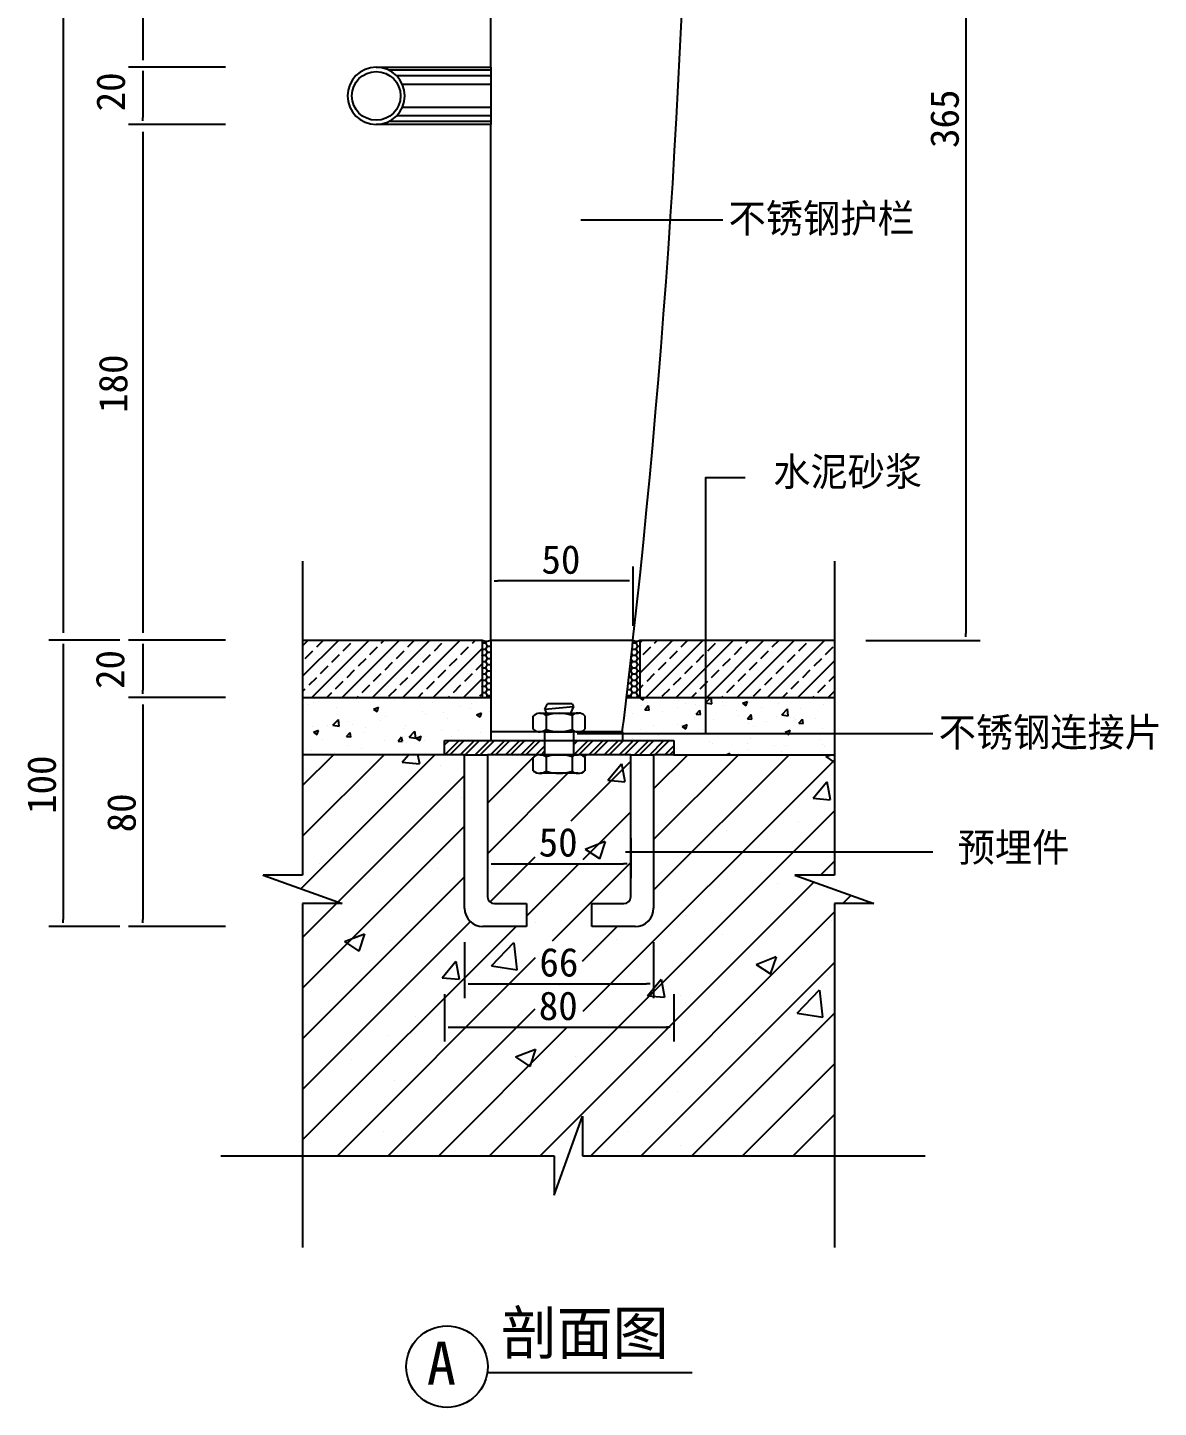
# Model space of a CAD drawing. Header units: metres. Extents: x 120532 to 121405, y 148755 to 149939.
# Drawn here: x 120532 to 120926.8, y 148755.5 to 149237.2 of the extents above; entities that cross this region are included whole.
import ezdxf

# ---------------------------------------------------------------- set-up
doc = ezdxf.new("R2010")
doc.units = ezdxf.units.M
for name, color, linetype in [('3', 3, 'Continuous'), ('4', 4, 'Continuous'), ('7', 7, 'Continuous'), ('DIM', 3, 'Continuous'), ('TEXT', 3, 'Continuous')]:
    doc.layers.add(name, color=color, linetype=linetype)

# ---------------------------------------------------------------- blocks, each defined once
blk = doc.blocks.new('_DOT')
at = {"color": 0, "linetype": 'ByBlock'}
blk.add_line((-0.5, 0), (-1, 0), dxfattribs=at)

msp = doc.modelspace()

# ---------------------------------------------------------------- linework, layer by layer
for p, q in [((120725.15, 149170.07), (120738.78, 149170.07)), ((120732.51, 149170.07), (120733.76, 149170.07)), ((120768.85, 148991.03), (120768.85, 149004.67)), ((120768.85, 148998.39), (120768.85, 148999.64)), ((120723.89, 148990.67), (120737.52, 148990.67)), ((120731.25, 148990.67), (120732.5, 148990.67)), ((120740.77, 148949.47), (120754.4, 148949.47)), ((120748.13, 148949.46), (120749.38, 148949.46))]:
    msp.add_line(p, q)
at = {"layer": '3'}
for p, q in [((120693.72, 149222.32), (120658.08, 149222.32)), ((120693.72, 149220.32), (120660.86, 149220.32)), ((120693.72, 149217.32), (120662.88, 149217.32)), ((120693.72, 149206.32), (120660.86, 149206.32)), ((120693.72, 149209.32), (120662.88, 149209.32)), ((120693.72, 149204.32), (120658.08, 149204.32)), ((120628.04, 149050.88), (120628.04, 148941.24)), ((120813.72, 149050.88), (120813.72, 148941.24)), ((120628.04, 149021.35), (120630.01, 149023.32)), ((120628.04, 149010.74), (120640.62, 149023.32)), ((120631.22, 149003.32), (120651.22, 149023.32)), ((120632.94, 149020.94), (120635.31, 149023.32)), ((120641.83, 149003.32), (120661.83, 149023.32)), ((120652.44, 149003.32), (120672.44, 149023.32)), ((120655.47, 149022.27), (120656.53, 149023.32)), ((120663.04, 149003.32), (120683.04, 149023.32)), ((120664.76, 149020.94), (120667.13, 149023.32)), ((120687.29, 149022.27), (120688.35, 149023.32)), ((120693.72, 149023.32), (120743.4, 149023.32)), ((120745.72, 149022.35), (120746.68, 149023.32)), ((120745.72, 149011.75), (120757.29, 149023.32)), ((120747.9, 149003.32), (120767.9, 149023.32)), ((120750.93, 149022.27), (120751.99, 149023.32)), ((120758.5, 149003.32), (120778.5, 149023.32)), ((120760.21, 149020.94), (120762.59, 149023.32)), ((120769.11, 149003.32), (120789.11, 149023.32)), ((120779.72, 149003.32), (120799.72, 149023.32)), ((120782.75, 149022.27), (120783.81, 149023.32)), ((120790.32, 149003.32), (120810.32, 149023.32)), ((120792.03, 149020.94), (120794.41, 149023.32)), ((120628.96, 149016.96), (120631.61, 149019.61)), ((120642.22, 149019.61), (120644.87, 149022.27)), ((120651.5, 149018.29), (120654.15, 149020.94)), ((120660.78, 149016.96), (120663.43, 149019.61)), ((120673.65, 149003.32), (120690.72, 149020.39)), ((120674.04, 149019.61), (120676.69, 149022.27)), ((120683.32, 149018.29), (120685.97, 149020.94)), ((120690.73, 149022.35), (120690.72, 149022.38)), ((120690.72, 149022.32), (120690.73, 149022.35)), ((120690.73, 149020.19), (120690.72, 149020.21)), ((120690.72, 149020.16), (120690.73, 149020.19)), ((120690.73, 149022.35), (120691.98, 149022.35)), ((120690.73, 149020.19), (120691.98, 149020.19)), ((120691.98, 149022.35), (120692.32, 149022.94)), ((120692.61, 149021.27), (120691.98, 149022.35)), ((120691.98, 149020.19), (120692.61, 149021.27)), ((120692.61, 149019.1), (120691.98, 149020.19)), ((120691.98, 149018.02), (120692.61, 149019.1)), ((120692.61, 149021.27), (120693.72, 149021.27)), ((120692.61, 149019.1), (120693.72, 149019.1)), ((120743.23, 149018.02), (120742.88, 149018.64)), ((120743.01, 149019.79), (120743.23, 149020.19)), ((120743.23, 149020.19), (120743.08, 149020.45)), ((120743.23, 149020.19), (120744.48, 149020.19)), ((120743.29, 149022.35), (120744.48, 149022.35)), ((120744.48, 149022.35), (120744.84, 149022.96)), ((120745.11, 149021.27), (120744.48, 149022.35)), ((120744.48, 149020.19), (120745.11, 149021.27)), ((120745.11, 149019.1), (120744.48, 149020.19)), ((120744.48, 149018.02), (120745.11, 149019.1)), ((120745.11, 149021.27), (120745.72, 149021.27)), ((120745.11, 149019.1), (120745.72, 149019.1)), ((120746.96, 149018.29), (120749.61, 149020.94)), ((120756.24, 149016.96), (120758.89, 149019.61)), ((120769.5, 149019.61), (120772.15, 149022.27)), ((120778.78, 149018.29), (120781.43, 149020.94)), ((120788.06, 149016.96), (120790.71, 149019.61)), ((120801.32, 149019.61), (120803.97, 149022.27)), ((120810.6, 149018.29), (120813.25, 149020.94)), ((120634.26, 149011.66), (120636.91, 149014.31)), ((120638.24, 149015.64), (120640.89, 149018.29)), ((120647.52, 149014.31), (120650.17, 149016.96)), ((120656.8, 149012.98), (120659.45, 149015.64)), ((120666.08, 149011.66), (120668.73, 149014.31)), ((120670.06, 149015.64), (120672.71, 149018.29)), ((120679.34, 149014.31), (120681.99, 149016.96)), ((120688.62, 149012.98), (120690.72, 149015.08)), ((120690.73, 149018.02), (120690.72, 149018.05)), ((120690.72, 149017.99), (120690.73, 149018.02)), ((120690.73, 149015.86), (120690.72, 149015.88)), ((120690.72, 149015.83), (120690.73, 149015.86)), ((120690.73, 149013.69), (120690.72, 149013.72)), ((120690.72, 149013.66), (120690.73, 149013.69)), ((120690.73, 149018.02), (120691.98, 149018.02)), ((120690.73, 149015.85), (120691.98, 149015.85)), ((120690.73, 149013.69), (120691.98, 149013.69)), ((120692.61, 149016.94), (120691.98, 149018.02)), ((120691.98, 149015.86), (120692.61, 149016.94)), ((120692.61, 149014.77), (120691.98, 149015.86)), ((120691.98, 149013.69), (120692.61, 149014.77)), ((120692.61, 149012.61), (120691.98, 149013.69)), ((120692.61, 149016.94), (120693.72, 149016.94)), ((120692.61, 149014.77), (120693.72, 149014.77)), ((120742.44, 149014.77), (120742.61, 149014.77)), ((120742.61, 149014.77), (120743.23, 149015.86)), ((120743.23, 149013.69), (120742.61, 149014.77)), ((120742.61, 149012.61), (120743.23, 149013.69)), ((120743.23, 149015.86), (120742.67, 149016.83)), ((120742.7, 149017.1), (120743.23, 149018.02)), ((120743.23, 149018.02), (120744.48, 149018.02)), ((120743.23, 149015.85), (120744.48, 149015.85)), ((120743.23, 149013.69), (120744.48, 149013.69)), ((120745.11, 149016.94), (120744.48, 149018.02)), ((120744.48, 149015.86), (120745.11, 149016.94)), ((120745.11, 149014.77), (120744.48, 149015.86)), ((120744.48, 149013.69), (120745.11, 149014.77)), ((120745.11, 149012.61), (120744.48, 149013.69)), ((120745.11, 149016.94), (120745.72, 149016.94)), ((120745.11, 149014.77), (120745.72, 149014.77)), ((120752.26, 149012.98), (120754.91, 149015.64)), ((120761.54, 149011.66), (120764.19, 149014.31)), ((120765.52, 149015.64), (120768.17, 149018.29)), ((120774.8, 149014.31), (120777.45, 149016.96)), ((120784.08, 149012.98), (120786.73, 149015.64)), ((120793.36, 149011.66), (120796.01, 149014.31)), ((120797.34, 149015.64), (120799.99, 149018.29)), ((120800.93, 149003.32), (120813.72, 149016.11)), ((120806.62, 149014.31), (120809.27, 149016.96)), ((120630.28, 149007.68), (120632.94, 149010.33)), ((120639.56, 149006.36), (120642.22, 149009.01)), ((120643.54, 149010.33), (120646.19, 149012.98)), ((120652.82, 149009.01), (120655.47, 149011.66)), ((120662.1, 149007.68), (120664.76, 149010.33)), ((120671.38, 149006.36), (120674.04, 149009.01)), ((120675.36, 149010.33), (120678.01, 149012.98)), ((120684.26, 149003.32), (120690.72, 149009.78)), ((120684.64, 149009.01), (120687.29, 149011.66)), ((120690.73, 149011.53), (120690.72, 149011.55)), ((120690.72, 149011.5), (120690.73, 149011.53)), ((120690.73, 149009.36), (120690.72, 149009.39)), ((120690.72, 149009.33), (120690.73, 149009.36)), ((120690.73, 149011.52), (120691.98, 149011.52)), ((120690.73, 149009.36), (120691.98, 149009.36)), ((120691.98, 149011.53), (120692.61, 149012.61)), ((120692.61, 149010.44), (120691.98, 149011.53)), ((120691.98, 149009.36), (120692.61, 149010.44)), ((120692.61, 149008.28), (120691.98, 149009.36)), ((120692.61, 149012.61), (120693.72, 149012.61)), ((120692.61, 149010.44), (120693.72, 149010.44)), ((120741.94, 149010.44), (120742.61, 149010.44)), ((120742.19, 149012.61), (120742.61, 149012.61)), ((120743.23, 149011.53), (120742.61, 149012.61)), ((120742.61, 149010.44), (120743.23, 149011.53)), ((120743.23, 149009.36), (120742.61, 149010.44)), ((120742.61, 149008.28), (120743.23, 149009.36)), ((120743.23, 149011.52), (120744.48, 149011.52)), ((120743.23, 149009.36), (120744.48, 149009.36)), ((120744.48, 149011.53), (120745.11, 149012.61)), ((120745.11, 149010.44), (120744.48, 149011.53)), ((120744.48, 149009.36), (120745.11, 149010.44)), ((120745.11, 149008.28), (120744.48, 149009.36)), ((120745.11, 149012.61), (120745.72, 149012.61)), ((120745.11, 149010.44), (120745.72, 149010.44)), ((120748.28, 149009.01), (120750.93, 149011.66)), ((120757.56, 149007.68), (120760.21, 149010.33)), ((120766.84, 149006.36), (120769.5, 149009.01)), ((120770.82, 149010.33), (120773.47, 149012.98)), ((120780.1, 149009.01), (120782.75, 149011.66)), ((120789.38, 149007.68), (120792.03, 149010.33)), ((120798.66, 149006.36), (120801.32, 149009.01)), ((120802.64, 149010.33), (120805.29, 149012.98)), ((120811.92, 149009.01), (120813.72, 149010.8)), ((120628.04, 149005.44), (120628.96, 149006.36)), ((120636.53, 149003.32), (120638.24, 149005.03)), ((120648.85, 149005.03), (120651.5, 149007.68)), ((120658.13, 149003.7), (120660.78, 149006.36)), ((120668.35, 149003.32), (120670.06, 149005.03)), ((120680.67, 149005.03), (120683.32, 149007.68)), ((120689.95, 149003.7), (120690.72, 149004.48)), ((120690.73, 149007.19), (120690.72, 149007.22)), ((120690.72, 149007.17), (120690.73, 149007.2)), ((120690.73, 149005.03), (120690.72, 149005.06)), ((120690.72, 149005), (120690.73, 149005.03)), ((120690.73, 149007.19), (120691.98, 149007.19)), ((120690.73, 149005.03), (120691.98, 149005.03)), ((120691.98, 149007.2), (120692.61, 149008.28)), ((120692.61, 149006.11), (120691.98, 149007.19)), ((120691.98, 149005.03), (120692.61, 149006.11)), ((120692.61, 149003.95), (120691.98, 149005.03)), ((120692.24, 149003.32), (120692.61, 149003.95)), ((120692.61, 149008.28), (120693.72, 149008.28)), ((120692.61, 149006.11), (120693.72, 149006.11)), ((120692.61, 149003.95), (120693.72, 149003.95)), ((120741.14, 149003.58), (120741.36, 149003.95)), ((120741.36, 149003.95), (120741.22, 149004.19)), ((120741.36, 149003.95), (120742.61, 149003.95)), ((120741.44, 149006.11), (120742.61, 149006.11)), ((120741.69, 149008.28), (120742.61, 149008.28)), ((120743.23, 149007.19), (120742.61, 149008.28)), ((120742.61, 149006.11), (120743.23, 149007.2)), ((120743.23, 149005.03), (120742.61, 149006.11)), ((120742.61, 149003.95), (120743.23, 149005.03)), ((120742.97, 149003.32), (120742.61, 149003.95)), ((120743.23, 149007.19), (120744.48, 149007.19)), ((120743.23, 149005.03), (120744.48, 149005.03)), ((120744.48, 149007.2), (120745.11, 149008.28)), ((120745.11, 149006.11), (120744.48, 149007.19)), ((120744.48, 149005.03), (120745.11, 149006.11)), ((120745.11, 149003.95), (120744.48, 149005.03)), ((120744.74, 149003.32), (120745.11, 149003.95)), ((120745.11, 149008.28), (120745.72, 149008.28)), ((120745.11, 149006.11), (120745.72, 149006.11)), ((120745.11, 149003.95), (120745.72, 149003.95)), ((120745.72, 149006.44), (120746.96, 149007.68)), ((120753.59, 149003.7), (120756.24, 149006.36)), ((120763.81, 149003.32), (120765.52, 149005.03)), ((120776.12, 149005.03), (120778.78, 149007.68)), ((120785.41, 149003.7), (120788.06, 149006.36)), ((120795.63, 149003.32), (120797.34, 149005.03)), ((120807.94, 149005.03), (120810.6, 149007.68)), ((120811.54, 149003.32), (120813.72, 149005.5)), ((120630.13, 149000.97), (120630.13, 149000.97)), ((120631.67, 149001.46), (120631.67, 149001.46)), ((120639.84, 148999.8), (120639.84, 148999.8)), ((120644.51, 149003.22), (120644.51, 149003.22)), ((120645.92, 149003.05), (120645.92, 149003.05)), ((120646.86, 149002.78), (120646.86, 149002.78)), ((120647.13, 149003.32), (120647.52, 149003.7)), ((120652.78, 148999.22), (120654.54, 148999.89)), ((120652.78, 148999.22), (120654.03, 148998.38)), ((120654.04, 148998.37), (120654.55, 148999.88)), ((120654.42, 149002.3), (120654.42, 149002.3)), ((120660.2, 149002.22), (120660.2, 149002.22)), ((120673.55, 149001.66), (120673.55, 149001.66)), ((120678.95, 149003.32), (120679.34, 149003.7)), ((120682.65, 149000.13), (120682.65, 149000.13)), ((120686.58, 148999.41), (120686.58, 148999.41)), ((120686.89, 149001.09), (120686.89, 149001.09)), ((120712.59, 148999.17), (120722.59, 149000.17)), ((120745.65, 149003.28), (120745.76, 149003.32)), ((120745.65, 149003.28), (120746.89, 149002.44)), ((120746.41, 149000.52), (120746.41, 149000.52)), ((120746.9, 149002.43), (120747.2, 149003.32)), ((120747.53, 148999.03), (120748.73, 149000.47)), ((120748.35, 149001.63), (120748.35, 149001.63)), ((120749.03, 148998.9), (120748.75, 149000.46)), ((120758.83, 148999.92), (120758.83, 148999.92)), ((120759.25, 149002.28), (120759.25, 149002.28)), ((120761.7, 149001.07), (120761.7, 149001.07)), ((120765.08, 149000.75), (120765.08, 149000.75)), ((120768.7, 149001.42), (120770.52, 149003.32)), ((120768.7, 149001.42), (120770.92, 149001.08)), ((120770.94, 149001.07), (120770.67, 149003.32)), ((120774.41, 149003.32), (120774.8, 149003.7)), ((120774.55, 149001.99), (120774.55, 149001.99)), ((120775.04, 149000.5), (120775.04, 149000.5)), ((120781.58, 149001.27), (120783.33, 149001.95)), ((120781.58, 149001.27), (120782.82, 149000.43)), ((120782.83, 149000.43), (120783.34, 149001.94)), ((120788.39, 148999.94), (120788.39, 148999.94)), ((120794.15, 149001.16), (120794.15, 149001.16)), ((120795.38, 148997.28), (120797.33, 148999.31)), ((120797.62, 148996.93), (120797.34, 148999.31)), ((120797.39, 148999.19), (120797.39, 148999.19)), ((120801.73, 148999.37), (120801.73, 148999.37)), ((120806.23, 149003.32), (120806.62, 149003.7)), ((120810.02, 149000.79), (120810.02, 149000.79)), ((120638.61, 148993.62), (120640.56, 148995.65)), ((120640.85, 148993.27), (120640.57, 148995.64)), ((120644.21, 148994.89), (120644.21, 148994.89)), ((120655.07, 148995.26), (120655.07, 148995.26)), ((120656.83, 148996.5), (120656.83, 148996.5)), ((120669.82, 148998.37), (120669.82, 148998.37)), ((120670.86, 148997.33), (120670.86, 148997.33)), ((120677.11, 148998.16), (120677.11, 148998.16)), ((120678.55, 148996.06), (120678.55, 148996.06)), ((120688.71, 148997.21), (120690.46, 148997.89)), ((120688.71, 148997.21), (120689.96, 148996.38)), ((120689.97, 148996.37), (120690.47, 148997.88)), ((120693.12, 148998.56), (120693.12, 148998.56)), ((120713.09, 148997.04), (120713.09, 148992.1)), ((120722.09, 148997.04), (120722.09, 148992.1)), ((120743.04, 148997.84), (120743.04, 148997.84)), ((120747.53, 148999.03), (120749.02, 148998.9)), ((120753.62, 148998.27), (120753.62, 148998.27)), ((120764.99, 148996.16), (120764.99, 148996.16)), ((120765.46, 148997.46), (120766.67, 148998.9)), ((120765.46, 148997.46), (120766.96, 148997.33)), ((120766.97, 148997.33), (120766.68, 148998.89)), ((120766.97, 148997.71), (120766.97, 148997.71)), ((120771.57, 148995.56), (120771.57, 148995.56)), ((120779.57, 148998.66), (120779.57, 148998.66)), ((120780.31, 148997.14), (120780.31, 148997.14)), ((120783.39, 148995.89), (120784.6, 148997.33)), ((120783.39, 148995.89), (120784.89, 148995.76)), ((120784.56, 148997.43), (120784.56, 148997.43)), ((120784.9, 148995.76), (120784.61, 148997.33)), ((120790.02, 148995.03), (120790.02, 148995.03)), ((120793.66, 148996.58), (120793.66, 148996.58)), ((120795.38, 148997.28), (120797.61, 148996.94)), ((120799.49, 148996.28), (120799.49, 148996.28)), ((120800.14, 148995.67), (120800.14, 148995.67)), ((120801.32, 148994.33), (120802.53, 148995.76)), ((120801.32, 148994.33), (120802.82, 148994.2)), ((120802.83, 148994.19), (120802.54, 148995.76)), ((120807, 148996.02), (120807, 148996.02)), ((120631.37, 148993.13), (120631.37, 148993.13)), ((120631.78, 148991.15), (120633.53, 148991.83)), ((120631.78, 148991.15), (120633.02, 148990.31)), ((120633.03, 148990.31), (120633.54, 148991.82)), ((120636.61, 148993.43), (120636.61, 148993.43)), ((120638.61, 148993.62), (120640.83, 148993.28)), ((120639.34, 148993.19), (120639.34, 148993.19)), ((120643.41, 148989.64), (120644.61, 148991.08)), ((120643.41, 148989.64), (120644.9, 148989.51)), ((120644.91, 148989.5), (120644.63, 148991.07)), ((120645.6, 148994.01), (120645.6, 148994.01)), ((120649.39, 148991.05), (120649.39, 148991.05)), ((120649.96, 148992.87), (120649.96, 148992.87)), ((120661.34, 148988.07), (120662.55, 148989.51)), ((120662.85, 148987.94), (120662.56, 148989.5)), ((120663.3, 148992.31), (120663.3, 148992.31)), ((120663.97, 148993.56), (120663.97, 148993.56)), ((120665.29, 148989.48), (120667.24, 148991.51)), ((120665.29, 148989.48), (120667.52, 148989.14)), ((120667.53, 148989.13), (120667.25, 148991.51)), ((120667.71, 148989.15), (120669.46, 148989.82)), ((120668.96, 148988.31), (120669.47, 148989.82)), ((120669.51, 148990.05), (120669.51, 148990.05)), ((120676.65, 148991.74), (120676.65, 148991.74)), ((120680.01, 148989.54), (120680.01, 148989.54)), ((120682.35, 148991.81), (120682.35, 148991.81)), ((120689.99, 148991.18), (120689.99, 148991.18)), ((120746.11, 148992.2), (120746.11, 148992.2)), ((120750.41, 148993.66), (120750.41, 148993.66)), ((120752.25, 148990.06), (120752.25, 148990.06)), ((120758.51, 148990.89), (120758.51, 148990.89)), ((120758.94, 148993.96), (120758.94, 148993.96)), ((120760.57, 148993.21), (120762.32, 148993.88)), ((120760.57, 148993.21), (120761.81, 148992.37)), ((120761.82, 148992.37), (120762.33, 148993.88)), ((120767.98, 148992.13), (120767.98, 148992.13)), ((120770.98, 148990.67), (120770.98, 148990.67)), ((120783.76, 148994.21), (120783.76, 148994.21)), ((120785.56, 148993.17), (120785.56, 148993.17)), ((120796.5, 148991.21), (120798.25, 148991.88)), ((120796.5, 148991.21), (120797.74, 148990.37)), ((120797.09, 148990.87), (120797.09, 148990.87)), ((120797.75, 148990.36), (120798.26, 148991.87)), ((120809.71, 148992.47), (120809.71, 148992.47)), ((120631.07, 148984.81), (120631.07, 148984.81)), ((120634.81, 148988.55), (120634.81, 148988.55)), ((120643.9, 148986.57), (120643.9, 148986.57)), ((120648.49, 148985.4), (120648.49, 148985.4)), ((120656.53, 148988.17), (120656.53, 148988.17)), ((120661.34, 148988.07), (120662.84, 148987.94)), ((120664.28, 148987.47), (120664.28, 148987.47)), ((120667.71, 148989.15), (120668.95, 148988.31)), ((120670.54, 148988.3), (120670.54, 148988.3)), ((120743.38, 148988.92), (120743.38, 148988.92)), ((120756.72, 148988.36), (120756.72, 148988.36)), ((120758.64, 148985.63), (120758.64, 148985.63)), ((120770.07, 148987.79), (120770.07, 148987.79)), ((120771.27, 148987.23), (120771.27, 148987.23)), ((120783.41, 148987.23), (120783.41, 148987.23)), ((120783.45, 148985.17), (120783.45, 148985.17)), ((120784.25, 148989.11), (120784.25, 148989.11)), ((120792.91, 148986.42), (120792.91, 148986.42)), ((120796.76, 148986.67), (120796.76, 148986.67)), ((120808.7, 148988.5), (120808.7, 148988.5)), ((120809.69, 148986.93), (120809.69, 148986.93)), ((120810.1, 148986.1), (120810.1, 148986.1)), ((120627.36, 148936.52), (120674.15, 148983.32)), ((120628.04, 148972.56), (120638.8, 148983.32)), ((120628.04, 148954.88), (120656.48, 148983.32)), ((120632.76, 148983.33), (120632.76, 148983.33)), ((120639.02, 148984.15), (120639.02, 148984.15)), ((120662.83, 148980.69), (120665.04, 148983.32)), ((120662.83, 148980.69), (120668.8, 148980.16)), ((120668.91, 148980.1), (120668.31, 148983.32)), ((120684.59, 148983.32), (120692.59, 148983.32)), ((120692.59, 148966.4), (120708.58, 148982.39)), ((120701.28, 148982.9), (120701.28, 148982.9)), ((120708.78, 148982.59), (120709.51, 148983.32)), ((120713.09, 148982.54), (120713.09, 148977.6)), ((120721.81, 148960.26), (120742.59, 148981.04)), ((120722.09, 148982.54), (120722.09, 148977.6)), ((120726.01, 148893.75), (120813.72, 148981.46)), ((120726.44, 148982.57), (120727.19, 148983.32)), ((120734.55, 148974.41), (120739.37, 148980.16)), ((120740.63, 148973.83), (120739.48, 148980.09)), ((120742.59, 148983.32), (120750.59, 148983.32)), ((120750.59, 148971.36), (120762.54, 148983.32)), ((120750.59, 148953.69), (120780.22, 148983.32)), ((120750.59, 148936.01), (120797.9, 148983.32)), ((120775.94, 148983.32), (120777.24, 148983.82)), ((120777.09, 148983.32), (120777.25, 148983.81)), ((120777.19, 148984.35), (120777.19, 148984.35)), ((120795.11, 148984.42), (120795.11, 148984.42)), ((120809.41, 148984.15), (120809.41, 148984.15)), ((120810.7, 148982.64), (120812.46, 148983.32)), ((120810.7, 148982.64), (120813.72, 148980.61)), ((120640.36, 148931.85), (120684.59, 148976.07)), ((120676.25, 148979.61), (120676.25, 148979.61)), ((120692.59, 148948.72), (120720.69, 148976.82)), ((120741.86, 148978.44), (120741.86, 148978.44)), ((120734.55, 148974.41), (120740.53, 148973.89)), ((120806.28, 148968.14), (120811.1, 148973.88)), ((120812.36, 148967.55), (120811.2, 148973.82)), ((120683.54, 148968.43), (120683.54, 148968.43)), ((120762.43, 148965.67), (120762.43, 148965.67)), ((120806.28, 148968.14), (120812.26, 148967.61)), ((120693.25, 148843.32), (120813.72, 148963.78)), ((120725.98, 148946.76), (120742.59, 148963.36)), ((120628.04, 148901.85), (120684.59, 148958.4)), ((120776, 148956.76), (120776, 148956.76)), ((120801.04, 148960.06), (120801.04, 148960.06)), ((120659.98, 148951.77), (120659.98, 148951.77)), ((120726.68, 148950.39), (120733.68, 148953.08)), ((120731.76, 148946.97), (120733.79, 148953.02)), ((120693.43, 148931.89), (120709.2, 148947.65)), ((120726.68, 148950.39), (120731.66, 148947.03)), ((120633.79, 148945.18), (120633.79, 148945.18)), ((120674.97, 148943.46), (120674.97, 148943.46)), ((120706.19, 148926.96), (120724.48, 148945.26)), ((120715.28, 148918.38), (120742.59, 148945.69)), ((120808.85, 148941.24), (120813.72, 148946.11)), ((120628.04, 148941.24), (120614.26, 148941.24)), ((120614.26, 148941.24), (120641.82, 148931.32)), ((120614.36, 148941.2), (120614.4, 148941.24)), ((120628.04, 148884.17), (120684.59, 148940.72)), ((120649.94, 148940.17), (120649.94, 148940.17)), ((120710.93, 148843.32), (120806.49, 148938.88)), ((120740.56, 148940.67), (120740.56, 148940.67)), ((120793.94, 148938.41), (120793.94, 148938.41)), ((120813.72, 148941.24), (120799.94, 148941.24)), ((120799.94, 148941.24), (120827.5, 148931.32)), ((120654.88, 148931.75), (120654.88, 148931.75)), ((120761.21, 148932.38), (120761.21, 148932.38)), ((120816.61, 148931.32), (120819.49, 148934.2)), ((120628.04, 148919.53), (120639.84, 148931.32)), ((120641.82, 148931.32), (120628.04, 148931.32)), ((120628.04, 148931.32), (120628.04, 148811.34)), ((120708.26, 148929.49), (120708.26, 148929.49)), ((120728.61, 148843.32), (120813.72, 148928.43)), ((120761.64, 148927.24), (120761.64, 148927.24)), ((120796.05, 148928.79), (120796.05, 148928.79)), ((120827.5, 148931.32), (120813.72, 148931.32)), ((120813.72, 148931.32), (120813.72, 148811.34)), ((120628.04, 148866.49), (120686.6, 148925.06)), ((120628.04, 148848.82), (120702.54, 148923.32)), ((120709.27, 148924.88), (120709.27, 148924.88)), ((120725.79, 148911.21), (120737.9, 148923.32)), ((120812.6, 148925.6), (120812.6, 148925.6)), ((120642.66, 148918.14), (120649.66, 148920.82)), ((120642.66, 148918.14), (120647.63, 148914.78)), ((120647.74, 148914.72), (120649.77, 148920.76)), ((120658.76, 148918.48), (120658.76, 148918.48)), ((120694, 148909.64), (120701.79, 148917.76)), ((120703, 148908.2), (120701.89, 148917.69)), ((120737.73, 148918.77), (120737.73, 148918.77)), ((120749.7, 148917.32), (120749.7, 148917.32)), ((120774.73, 148920.62), (120774.73, 148920.62)), ((120640.22, 148843.32), (120709.39, 148912.48)), ((120786.37, 148910.13), (120793.37, 148912.82)), ((120791.45, 148906.71), (120793.48, 148912.75)), ((120676.7, 148905.47), (120681.52, 148911.21)), ((120679.41, 148908.76), (120679.41, 148908.76)), ((120682.78, 148904.88), (120681.63, 148911.15)), ((120686.54, 148909.01), (120686.54, 148909.01)), ((120694, 148909.64), (120702.89, 148908.26)), ((120746.29, 148843.32), (120813.72, 148910.75)), ((120786.37, 148910.13), (120791.35, 148906.77)), ((120648.67, 148904.02), (120648.67, 148904.02)), ((120676.7, 148905.47), (120682.68, 148904.94)), ((120717.77, 148903.19), (120717.96, 148903.38)), ((120748.43, 148899.19), (120753.25, 148904.94)), ((120754.51, 148898.61), (120753.35, 148904.88)), ((120811.34, 148906.13), (120811.34, 148906.13)), ((120748.43, 148899.19), (120754.41, 148898.67)), ((120759.99, 148899.09), (120759.99, 148899.09)), ((120800.72, 148893.09), (120808.51, 148901.21)), ((120809.72, 148891.64), (120808.62, 148901.14)), ((120657.9, 148843.32), (120709.17, 148894.59)), ((120761.69, 148896.82), (120761.69, 148896.82)), ((120667.28, 148892.09), (120667.28, 148892.09)), ((120708.06, 148891.59), (120708.06, 148891.59)), ((120763.96, 148843.32), (120813.72, 148893.07)), ((120800.72, 148893.09), (120809.62, 148891.71)), ((120657.54, 148885.19), (120657.54, 148885.19)), ((120675.57, 148843.32), (120720.45, 148888.19)), ((120703.37, 148886.81), (120703.37, 148886.81)), ((120774.05, 148887.58), (120774.05, 148887.58)), ((120786.3, 148886.16), (120786.3, 148886.16)), ((120702.35, 148877.87), (120709.35, 148880.56)), ((120707.43, 148874.46), (120709.46, 148880.5)), ((120748.42, 148881.18), (120748.42, 148881.18)), ((120645.06, 148876.8), (120645.06, 148876.8)), ((120702.35, 148877.87), (120707.33, 148874.52)), ((120723.39, 148877.88), (120723.39, 148877.88)), ((120781.64, 148843.32), (120813.72, 148875.4)), ((120660.23, 148869.57), (120660.23, 148869.57)), ((120810.12, 148872.84), (120810.12, 148872.84)), ((120758.78, 148865.8), (120758.78, 148865.8)), ((120799.88, 148861.82), (120799.88, 148861.82)), ((120706.84, 148858.3), (120706.84, 148858.3)), ((120715.83, 148829.54), (120725.75, 148857.1)), ((120725.75, 148857.1), (120725.75, 148843.32)), ((120799.32, 148843.32), (120813.72, 148857.72)), ((120656.33, 148851.9), (120656.33, 148851.9)), ((120741.57, 148851.81), (120741.57, 148851.81)), ((120759.99, 148846.72), (120759.99, 148846.72)), ((120599.46, 148843.32), (120715.83, 148843.32)), ((120715.83, 148843.32), (120715.83, 148829.54)), ((120725.75, 148843.32), (120845.42, 148843.32)), ((120715.83, 148830.54), (120716.4, 148831.11))]:
    msp.add_line(p, q, dxfattribs=at)
for centre, radius, start, end in [((120710.16, 148992.4), 5.49, 57.77, 81.12), ((120717.59, 148984.43), 13.38, 70.35, 109.65), ((120723.97, 148995.17), 2.65, 85.82, 135.3), ((120710.16, 148996.74), 5.49, 278.88, 302.23), ((120717.59, 149004.7), 13.38, 250.35, 289.65), ((120723.97, 148993.96), 2.65, 224.7, 274.18), ((120710.16, 148977.9), 5.49, 57.77, 81.12), ((120717.59, 148969.93), 13.38, 70.35, 109.65), ((120723.97, 148980.67), 2.65, 85.82, 135.3), ((120710.16, 148982.24), 5.49, 278.88, 302.23), ((120717.59, 148990.21), 13.38, 250.35, 289.65), ((120723.97, 148979.47), 2.65, 224.7, 274.18)]:
    msp.add_arc(centre, radius, start, end, dxfattribs=at)
at = {"layer": '4'}
for p, q in [((120693.72, 149223.32), (120693.72, 149353.32)), ((120653.72, 149223.32), (120693.72, 149223.32)), ((120693.72, 149223.32), (120693.72, 149203.32)), ((120693.72, 149203.32), (120653.72, 149203.32)), ((120693.72, 149023.32), (120693.72, 149203.32)), ((120628.04, 149023.32), (120690.72, 149023.32)), ((120690.72, 149023.32), (120690.72, 149003.32)), ((120693.72, 149023.32), (120693.72, 148991.32)), ((120745.72, 149023.32), (120745.72, 149003.32)), ((120745.72, 149023.32), (120813.72, 149023.32)), ((120628.04, 149003.32), (120690.72, 149003.32)), ((120745.72, 149003.32), (120813.72, 149003.32)), ((120739.68, 148991.32), (120693.72, 148991.32)), ((120693.72, 148991.32), (120693.72, 148988.32)), ((120739.68, 148991.32), (120739.68, 148988.32))]:
    msp.add_line(p, q, dxfattribs=at)
for centre, radius, start, end in [((117450.74, 149389.67), 3312.97, 353.65, 6.3), ((120653.72, 149213.32), 10, 90, 270), ((120653.72, 149213.32), 10, 270, 90), ((120692.22, 149026.08), 3.14, 241.51, 298.49), ((117450.74, 149389.67), 3312.97, 353.09, 353.65), ((120744.56, 149024.93), 1.98, 234.25, 305.75)]:
    msp.add_arc(centre, radius, start, end, dxfattribs=at)
at = {"layer": '7'}
for p, q in [((120690.72, 149003.32), (120693.72, 149003.32)), ((120712.59, 148999.17), (120713.48, 149001.12)), ((120713.27, 148997.82), (120712.59, 148999.17)), ((120722.11, 149001.12), (120713.48, 149001.12)), ((120722.59, 149000.17), (120721.52, 148997.82)), ((120722.11, 149001.12), (120722.59, 149000.17)), ((120741.11, 149003.32), (120745.72, 149003.32)), ((120708.58, 148992.23), (120708.58, 148996.91)), ((120710.81, 148997.82), (120713.27, 148997.82)), ((120713.27, 148997.82), (120721.52, 148997.82)), ((120721.52, 148997.82), (120724.36, 148997.82)), ((120726.59, 148996.91), (120726.59, 148992.23)), ((120712.51, 148991.32), (120711.01, 148991.32)), ((120712.51, 148991.32), (120722.2, 148991.32)), ((120712.59, 148983.32), (120712.59, 148991.32)), ((120724.17, 148991.32), (120722.2, 148991.32)), ((120722.59, 148991.32), (120722.59, 148983.32)), ((120677.59, 148983.32), (120677.59, 148988.32)), ((120677.59, 148988.32), (120757.59, 148988.32)), ((120757.59, 148988.32), (120757.59, 148983.32)), ((120677.59, 148983.32), (120628.04, 148983.32)), ((120684.59, 148983.32), (120677.59, 148983.32)), ((120684.59, 148929.72), (120684.59, 148983.32)), ((120742.59, 148983.32), (120692.59, 148983.32)), ((120692.59, 148983.32), (120692.59, 148933.72)), ((120708.58, 148977.73), (120708.58, 148982.41)), ((120710.81, 148983.32), (120712.59, 148983.32)), ((120712.59, 148983.32), (120722.59, 148983.32)), ((120722.59, 148983.32), (120724.36, 148983.32)), ((120726.59, 148982.41), (120726.59, 148977.73)), ((120742.59, 148933.72), (120742.59, 148983.32)), ((120757.59, 148983.32), (120750.59, 148983.32)), ((120750.59, 148983.32), (120750.59, 148929.72)), ((120757.59, 148983.32), (120813.72, 148983.32)), ((120724.17, 148976.82), (120711.01, 148976.82)), ((120694.99, 148931.32), (120706.19, 148931.32)), ((120706.19, 148931.32), (120706.19, 148923.32)), ((120728.99, 148923.32), (120728.99, 148931.32)), ((120728.99, 148931.32), (120740.19, 148931.32)), ((120706.19, 148923.32), (120690.99, 148923.32)), ((120744.19, 148923.32), (120728.99, 148923.32))]:
    msp.add_line(p, q, dxfattribs=at)
msp.add_circle((120653.72, 149213.32), 8.5, dxfattribs=at)
for centre, radius, start, end in [((120710.77, 148994.74), 3.07, 89.19, 135.25), ((120724.52, 148995.03), 2.79, 42.26, 93.28), ((120710.88, 148994.66), 3.34, 226.63, 272.21), ((120724.25, 148994.78), 3.47, 268.67, 312.49), ((120710.77, 148980.24), 3.07, 89.19, 135.25), ((120724.52, 148980.53), 2.79, 42.26, 93.28), ((120710.88, 148980.16), 3.34, 226.63, 272.21), ((120724.25, 148980.29), 3.47, 268.67, 312.49), ((120694.99, 148933.72), 2.4, 180, 270), ((120740.19, 148933.72), 2.4, 270, 0), ((120690.99, 148929.72), 6.4, 180, 270), ((120744.19, 148929.72), 6.4, 270, 0)]:
    msp.add_arc(centre, radius, start, end, dxfattribs=at)
at = {"layer": 'DIM'}
for p, q in [((120544.38, 149900.66), (120544.38, 149025.82)), ((120859.63, 149385.67), (120859.63, 149025.68)), ((120572.25, 149350.82), (120572.25, 149225.82)), ((120601.06, 149223.32), (120567.25, 149223.32)), ((120601.06, 149223.32), (120567.25, 149223.32)), ((120572.25, 149220.82), (120572.25, 149205.82)), ((120601.06, 149203.32), (120567.25, 149203.32)), ((120601.06, 149203.32), (120567.25, 149203.32)), ((120572.25, 149200.82), (120572.25, 149025.82)), ((120693.72, 149028.32), (120693.72, 149049)), ((120743.4, 149028.32), (120743.4, 149049)), ((120740.9, 149044), (120696.22, 149044)), ((120564.25, 149023.32), (120539.38, 149023.32)), ((120564.25, 149023.32), (120539.38, 149023.32)), ((120601.06, 149023.32), (120567.25, 149023.32)), ((120601.06, 149023.32), (120567.25, 149023.32)), ((120544.38, 149020.82), (120544.38, 148925.82)), ((120572.25, 149020.82), (120572.25, 149005.82)), ((120824.67, 149023.18), (120864.63, 149023.18)), ((120601.06, 149003.32), (120567.25, 149003.32)), ((120601.06, 149003.32), (120567.25, 149003.32)), ((120572.25, 149000.82), (120572.25, 148925.82)), ((120692.59, 148954.23), (120692.59, 148940.26)), ((120742.59, 148954.23), (120742.59, 148940.26)), ((120695.09, 148945.26), (120740.09, 148945.26)), ((120564.25, 148923.32), (120539.38, 148923.32)), ((120601.06, 148923.32), (120567.25, 148923.32)), ((120684.59, 148917.93), (120684.59, 148898.38)), ((120750.59, 148917.93), (120750.59, 148898.38)), ((120687.09, 148903.38), (120748.09, 148903.38)), ((120677.59, 148899.76), (120677.59, 148883.19)), ((120757.59, 148899.76), (120757.59, 148883.19)), ((120680.09, 148888.19), (120755.09, 148888.19))]:
    msp.add_line(p, q, dxfattribs=at)
at = {"layer": 'TEXT'}
for p, q in [((120677.59, 148986.75), (120679.15, 148988.32)), ((120677.69, 148983.32), (120682.69, 148988.32)), ((120679.46, 148983.32), (120684.46, 148988.32)), ((120682.99, 148983.32), (120687.99, 148988.32)), ((120684.76, 148983.32), (120689.76, 148988.32)), ((120688.3, 148983.32), (120693.3, 148988.32)), ((120690.06, 148983.32), (120695.06, 148988.32)), ((120693.6, 148983.32), (120698.6, 148988.32)), ((120695.37, 148983.32), (120700.37, 148988.32)), ((120698.9, 148983.32), (120703.9, 148988.32)), ((120700.67, 148983.32), (120705.67, 148988.32)), ((120704.21, 148983.32), (120709.21, 148988.32)), ((120705.97, 148983.32), (120710.97, 148988.32)), ((120709.51, 148983.32), (120712.59, 148986.4)), ((120722.59, 148986.75), (120724.15, 148988.32)), ((120722.69, 148983.32), (120727.69, 148988.32)), ((120724.46, 148983.32), (120729.46, 148988.32)), ((120727.99, 148983.32), (120732.99, 148988.32)), ((120729.76, 148983.32), (120734.76, 148988.32)), ((120733.3, 148983.32), (120738.3, 148988.32)), ((120735.06, 148983.32), (120740.06, 148988.32)), ((120738.6, 148983.32), (120743.6, 148988.32)), ((120740.37, 148983.32), (120745.37, 148988.32)), ((120743.9, 148983.32), (120748.9, 148988.32)), ((120745.67, 148983.32), (120750.67, 148988.32)), ((120749.21, 148983.32), (120754.21, 148988.32)), ((120750.97, 148983.32), (120755.97, 148988.32)), ((120754.51, 148983.32), (120757.59, 148986.4)), ((120711.28, 148983.32), (120712.59, 148984.63)), ((120756.28, 148983.32), (120757.59, 148984.63)), ((120692.58, 148767.67), (120764.02, 148767.67))]:
    msp.add_line(p, q, dxfattribs=at)
for points in [[(120733.76, 149170.07), (120774.76, 149170.07)], [(120768.85, 148999.64), (120768.85, 149080.04), (120782.59, 149080.04)], [(120732.5, 148990.67), (120848.13, 148990.67)], [(120749.38, 148949.46), (120848.13, 148949.46)]]:
    msp.add_lwpolyline(points, dxfattribs=at)
msp.add_circle((120678.46, 148769.69), 14.23, dxfattribs=at)

# ---------------------------------------------------------------- block references
at = {"layer": 'DIM', "xscale": 2.5, "yscale": 2.5, "zscale": 2.5}
for p, rotation in [((120572.25, 149223.32), 90), ((120572.25, 149203.32), 270), ((120693.72, 149044), 180), ((120859.63, 149023.18), 270), ((120544.38, 149023.32), 90), ((120572.25, 149023.32), 90), ((120572.25, 149003.32), 270), ((120692.59, 148945.26), 180), ((120544.38, 148923.32), 270), ((120572.25, 148923.32), 270), ((120684.59, 148903.38), 180), ((120677.59, 148888.19), 180)]:
    msp.add_blockref('_DOT', p, dxfattribs=dict(at, rotation=rotation))
for p in [(120743.4, 149044), (120742.59, 148945.26), (120750.59, 148903.38), (120757.59, 148888.19)]:
    msp.add_blockref('_DOT', p, dxfattribs=at)

# ---------------------------------------------------------------- texts
at = {"layer": 'TEXT'}
for s, p in [('20', (120566, 149207.93)), ('365', (120857.13, 149195.13)), ('180', (120566.83, 149102.64)), ('20', (120565.78, 149006.27)), ('100', (120541.88, 148962.65)), ('80', (120569.75, 148956.21))]:
    msp.add_text(s, height=10, rotation=90, dxfattribs=at).set_placement(p)
for s, height, p in [('不锈钢护栏', 10, (120776.74, 149165.59)), ('水泥砂浆', 10, (120792.34, 149077.14)), ('50', 10, (120711.42, 149046.5)), ('不锈钢连接片', 10, (120850.1, 148986.17)), ('50', 10, (120710.45, 148947.76)), ('预埋件', 10, (120856.76, 148945.97)), ('66', 10, (120710.7, 148905.88)), ('80', 10, (120710.48, 148890.69)), ('剖面图', 15, (120697.29, 148773.98)), ('A ', 15, (120671.39, 148763.38))]:
    msp.add_text(s, height=height, dxfattribs=at).set_placement(p)

doc.saveas('drawing.dxf')
